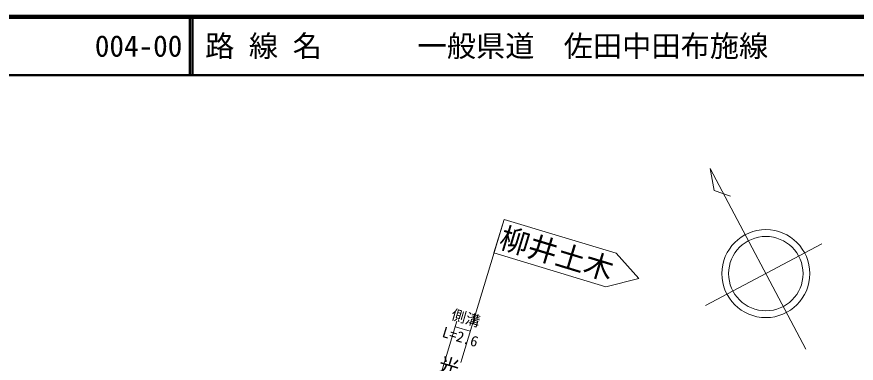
# Model space of a CAD drawing. Units: millimetres at full size, sheet at 1:1000; details may follow other scales. Extents: x 40000 to 680000, y 20000 to 380000.
# Drawn here: x 148162 to 291793, y 320716 to 380000 of the extents above; entities that cross this region are included whole.
import ezdxf
from ezdxf.enums import TextEntityAlignment as Align

# ---------------------------------------------------------------- set-up
doc = ezdxf.new("R2010")
doc.units = ezdxf.units.MM
doc.header["$LTSCALE"] = 1000
for name, color, linetype, lineweight in [('M-BGD', 7, 'Continuous', 13), ('M-BMK', 2, 'Continuous', 13), ('M-BMK-SRVR', 3, 'Continuous', 13), ('M-STR-HTXT', 7, 'Continuous', 13), ('M-TTL', 2, 'Continuous', 140), ('M-TTL-LINE', 7, 'Continuous', 50)]:
    doc.layers.add(name, color=color, linetype=linetype, lineweight=lineweight)
doc.layers.add('M-TTL-TXT', color=7, linetype='Continuous')
doc.styles.add('@ＭＳ ゴシック', font='')
doc.styles.add('ＭＳ ゴシック', font='')
doc.styles.add('ＭＳ Ｐゴシック', font='')
doc.styles.get('@ＭＳ ゴシック').set_extended_font_data('@MS Gothic')
doc.styles.get('ＭＳ ゴシック').set_extended_font_data('MS Gothic')
doc.styles.get('ＭＳ Ｐゴシック').set_extended_font_data('MS PGothic')

msp = doc.modelspace()

# ---------------------------------------------------------------- linework, layer by layer
at = {"layer": 'M-BMK'}
msp.add_line((224127, 320837), (224301, 321411), dxfattribs=at)
at = {"layer": 'M-BMK-SRVR'}
msp.add_line((266025, 330591), (285912, 341122), dxfattribs=at)
msp.add_lwpolyline([(283173, 323126), (266794, 354057), (267479, 350295), (270256, 349293)], dxfattribs=at)
for radius in [7526, 6368]:
    msp.add_circle((276330, 336048), radius, dxfattribs=at)
at = {"layer": 'M-STR-HTXT'}
for p, q in [((224301, 321411), (231554, 345336)), ((220287, 317403), (223459, 327936)), ((223410, 326906), (225752, 326196))]:
    msp.add_line(p, q, dxfattribs=at)
msp.add_lwpolyline([(248953, 333791), (254609, 335212), (250694, 339533), (231554, 345336), (229814, 339594)], close=True, dxfattribs=at)
msp.add_arc((184823, 199626), 133000, 73.13464, 73.24231, dxfattribs=at)
at = {"layer": 'M-TTL'}
msp.add_line((680000, 380000), (40000, 380000), dxfattribs=at)
at = {"layer": 'M-TTL-LINE'}
for p, q in [((177750, 380000), (177750, 370000)), ((178250, 380000), (178250, 370000)), ((40000, 370000), (680000, 370000))]:
    msp.add_line(p, q, dxfattribs=at)

# ---------------------------------------------------------------- texts
at = {"layer": 'M-BGD', "style": '@ＭＳ ゴシック'}
msp.add_text('光\u3000市', height=2566, rotation=253.135, dxfattribs=at).set_placement((220616, 322496), align=Align.BOTTOM_LEFT)
at = {"layer": 'M-STR-HTXT', "style": 'ＭＳ Ｐゴシック'}
msp.add_text('柳井土木', height=3674, rotation=343.135, dxfattribs=at).set_placement((240577, 339472), align=Align.MIDDLE_CENTER)
at = {"layer": 'M-STR-HTXT', "style": 'ＭＳ ゴシック'}
msp.add_text('側溝', height=1833, rotation=343.984, dxfattribs=at).set_placement((224601, 327067), align=Align.BOTTOM_CENTER)
msp.add_text('L=2.6', height=1833, rotation=343.135, dxfattribs=at).set_placement((224314, 326109), align=Align.TOP_CENTER)
at = {"layer": 'M-TTL-TXT', "style": 'ＭＳ ゴシック'}
for s, p in [('004-00', (161521, 375000)), ('路 線 名', (180380, 375000)), ('一般県道\u3000佐田中田布施線', (216734, 375000))]:
    msp.add_text(s, height=3666, dxfattribs=at).set_placement(p, align=Align.MIDDLE_LEFT)

doc.saveas('drawing.dxf')
